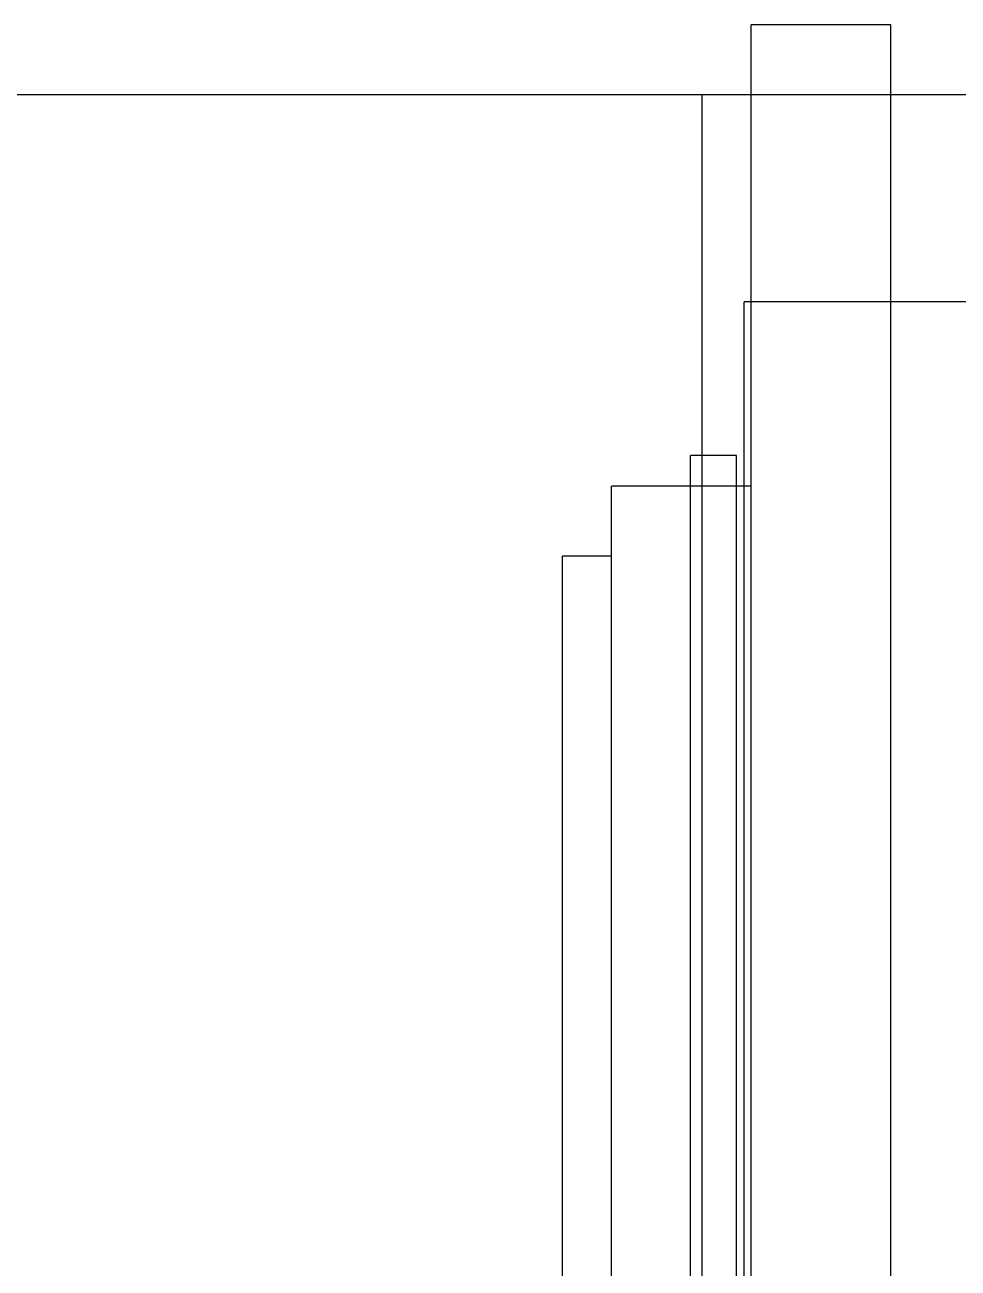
# Model space of a CAD drawing. Header units: millimetres. Extents: x -1355 to 669, y -1138 to 733.
# Drawn here: x -984.89 to -978.22, y 47.29 to 56.18 of the extents above; entities that cross this region are included whole.
import ezdxf

# ---------------------------------------------------------------- set-up
doc = ezdxf.new("R2010")
doc.units = ezdxf.units.MM
doc.layers.add('HIDDEN', color=8, linetype='Continuous')

msp = doc.modelspace()

# ---------------------------------------------------------------- linework, layer by layer
at = {"layer": 'HIDDEN'}
for points in [[(-978.6984, 56.18), (-979.6984, 56.18)], [(-979.6984, 3.61), (-979.6984, 56.18)], [(-978.6984, 56.18), (-979.6984, 56.18)], [(-979.6984, 3.61), (-979.6984, 56.18)], [(-978.6984, 56.18), (-979.6984, 56.18)], [(-979.6984, 4.05), (-979.6984, 56.18)], [(-978.6984, 56.18), (-979.6984, 56.18)], [(-979.6984, 4.05), (-979.6984, 56.18)], [(-978.6984, 56.18), (-979.6984, 56.18)], [(-979.6984, 4.49), (-979.6984, 56.18)], [(-978.6984, 56.18), (-979.6984, 56.18)], [(-979.6984, 4.49), (-979.6984, 56.18)], [(-978.6984, 56.18), (-979.6984, 56.18)], [(-979.6984, 5.59), (-979.6984, 56.18)], [(-978.6984, 56.18), (-979.6984, 56.18)], [(-979.6984, 5.59), (-979.6984, 56.18)], [(-978.6984, 3.61), (-978.6984, 56.18)], [(-978.6984, 3.61), (-978.6984, 56.18)], [(-978.6984, 4.05), (-978.6984, 56.18)], [(-978.6984, 4.05), (-978.6984, 56.18)], [(-978.6984, 4.49), (-978.6984, 56.18)], [(-978.6984, 4.49), (-978.6984, 56.18)], [(-978.6984, 5.59), (-978.6984, 56.18)], [(-978.6984, 5.59), (-978.6984, 56.18)], [(-940.6984, 55.68), (-1027.6984, 55.68)], [(-940.6984, 55.68), (-1027.6984, 55.68)], [(-979.6984, 55.68), (-980.0484, 55.68)], [(-980.0484, 4.11), (-980.0484, 55.68)], [(-979.6984, 55.68), (-980.0484, 55.68)], [(-980.0484, 4.11), (-980.0484, 55.68)], [(-979.6984, 55.68), (-980.0484, 55.68)], [(-980.0484, 4.11), (-980.0484, 55.68)], [(-979.6984, 55.68), (-980.0484, 55.68)], [(-980.0484, 4.11), (-980.0484, 55.68)], [(-979.6984, 55.68), (-980.0484, 55.68)], [(-980.0484, 4.11), (-980.0484, 55.68)], [(-979.6984, 55.68), (-980.0484, 55.68)], [(-980.0484, 4.11), (-980.0484, 55.68)], [(-979.6984, 55.68), (-980.0484, 55.68)], [(-980.0484, 4.55), (-980.0484, 55.68)], [(-979.6984, 55.68), (-980.0484, 55.68)], [(-980.0484, 4.55), (-980.0484, 55.68)], [(-979.6984, 55.68), (-980.0484, 55.68)], [(-980.0484, 4.55), (-980.0484, 55.68)], [(-979.6984, 55.68), (-980.0484, 55.68)], [(-980.0484, 4.55), (-980.0484, 55.68)], [(-979.6984, 55.68), (-980.0484, 55.68)], [(-980.0484, 4.55), (-980.0484, 55.68)], [(-979.6984, 55.68), (-980.0484, 55.68)], [(-980.0484, 4.55), (-980.0484, 55.68)], [(-979.6984, 55.68), (-980.0484, 55.68)], [(-980.0484, 4.99), (-980.0484, 55.68)], [(-979.6984, 55.68), (-980.0484, 55.68)], [(-980.0484, 4.99), (-980.0484, 55.68)], [(-979.6984, 55.68), (-980.0484, 55.68)], [(-980.0484, 4.99), (-980.0484, 55.68)], [(-979.6984, 55.68), (-980.0484, 55.68)], [(-980.0484, 4.99), (-980.0484, 55.68)], [(-979.6984, 55.68), (-980.0484, 55.68)], [(-980.0484, 4.99), (-980.0484, 55.68)], [(-979.6984, 55.68), (-980.0484, 55.68)], [(-980.0484, 4.99), (-980.0484, 55.68)], [(-979.6984, 55.68), (-980.0484, 55.68)], [(-980.0484, 6.09), (-980.0484, 55.68)], [(-979.6984, 55.68), (-980.0484, 55.68)], [(-980.0484, 6.09), (-980.0484, 55.68)], [(-979.6984, 55.68), (-980.0484, 55.68)], [(-980.0484, 6.09), (-980.0484, 55.68)], [(-979.6984, 55.68), (-980.0484, 55.68)], [(-980.0484, 6.09), (-980.0484, 55.68)], [(-979.6984, 55.68), (-980.0484, 55.68)], [(-980.0484, 6.09), (-980.0484, 55.68)], [(-979.6984, 55.68), (-980.0484, 55.68)], [(-980.0484, 6.09), (-980.0484, 55.68)], [(-979.6984, 4.11), (-979.6984, 55.68)], [(-979.6984, 4.11), (-979.6984, 55.68)], [(-979.6984, 4.11), (-979.6984, 55.68)], [(-979.6984, 4.11), (-979.6984, 55.68)], [(-979.6984, 4.11), (-979.6984, 55.68)], [(-979.6984, 4.11), (-979.6984, 55.68)], [(-979.6984, 4.55), (-979.6984, 55.68)], [(-979.6984, 4.55), (-979.6984, 55.68)], [(-979.6984, 4.55), (-979.6984, 55.68)], [(-979.6984, 4.55), (-979.6984, 55.68)], [(-979.6984, 4.55), (-979.6984, 55.68)], [(-979.6984, 4.55), (-979.6984, 55.68)], [(-979.6984, 4.99), (-979.6984, 55.68)], [(-979.6984, 4.99), (-979.6984, 55.68)], [(-979.6984, 4.99), (-979.6984, 55.68)], [(-979.6984, 4.99), (-979.6984, 55.68)], [(-979.6984, 4.99), (-979.6984, 55.68)], [(-979.6984, 4.99), (-979.6984, 55.68)], [(-979.6984, 6.09), (-979.6984, 55.68)], [(-979.6984, 6.09), (-979.6984, 55.68)], [(-979.6984, 6.09), (-979.6984, 55.68)], [(-979.6984, 6.09), (-979.6984, 55.68)], [(-979.6984, 6.09), (-979.6984, 55.68)], [(-979.6984, 6.09), (-979.6984, 55.68)], [(-976.8884, 54.2), (-979.7484, 54.2)], [(-979.7484, 33.3), (-979.7484, 54.2)], [(-976.8884, 54.2), (-979.7484, 54.2)], [(-979.7484, 33.3), (-979.7484, 54.2)], [(-979.8034, 53.1), (-980.1334, 53.1)], [(-980.1334, 34.4), (-980.1334, 53.1)], [(-979.8034, 53.1), (-980.1334, 53.1)], [(-980.1334, 34.4), (-980.1334, 53.1)], [(-979.8034, 34.4), (-979.8034, 53.1)], [(-979.8034, 34.4), (-979.8034, 53.1)], [(-979.6984, 52.88), (-980.6984, 52.88)], [(-980.6984, 5.37), (-980.6984, 52.88)], [(-979.6984, 52.88), (-980.6984, 52.88)], [(-980.6984, 5.37), (-980.6984, 52.88)], [(-979.6984, 5.37), (-979.6984, 52.88)], [(-979.6984, 5.37), (-979.6984, 52.88)], [(-980.6984, 52.38), (-981.0484, 52.38)], [(-981.0484, 5.87), (-981.0484, 52.38)], [(-980.6984, 52.38), (-981.0484, 52.38)], [(-981.0484, 5.87), (-981.0484, 52.38)], [(-980.6984, 52.38), (-981.0484, 52.38)], [(-981.0484, 5.87), (-981.0484, 52.38)], [(-980.6984, 52.38), (-981.0484, 52.38)], [(-981.0484, 5.87), (-981.0484, 52.38)], [(-980.6984, 52.38), (-981.0484, 52.38)], [(-981.0484, 5.87), (-981.0484, 52.38)], [(-980.6984, 52.38), (-981.0484, 52.38)], [(-981.0484, 5.87), (-981.0484, 52.38)], [(-980.6984, 5.87), (-980.6984, 52.38)], [(-980.6984, 5.87), (-980.6984, 52.38)], [(-980.6984, 5.87), (-980.6984, 52.38)], [(-980.6984, 5.87), (-980.6984, 52.38)], [(-980.6984, 5.87), (-980.6984, 52.38)], [(-980.6984, 5.87), (-980.6984, 52.38)]]:
    msp.add_lwpolyline(points, dxfattribs=at)

doc.saveas('drawing.dxf')
